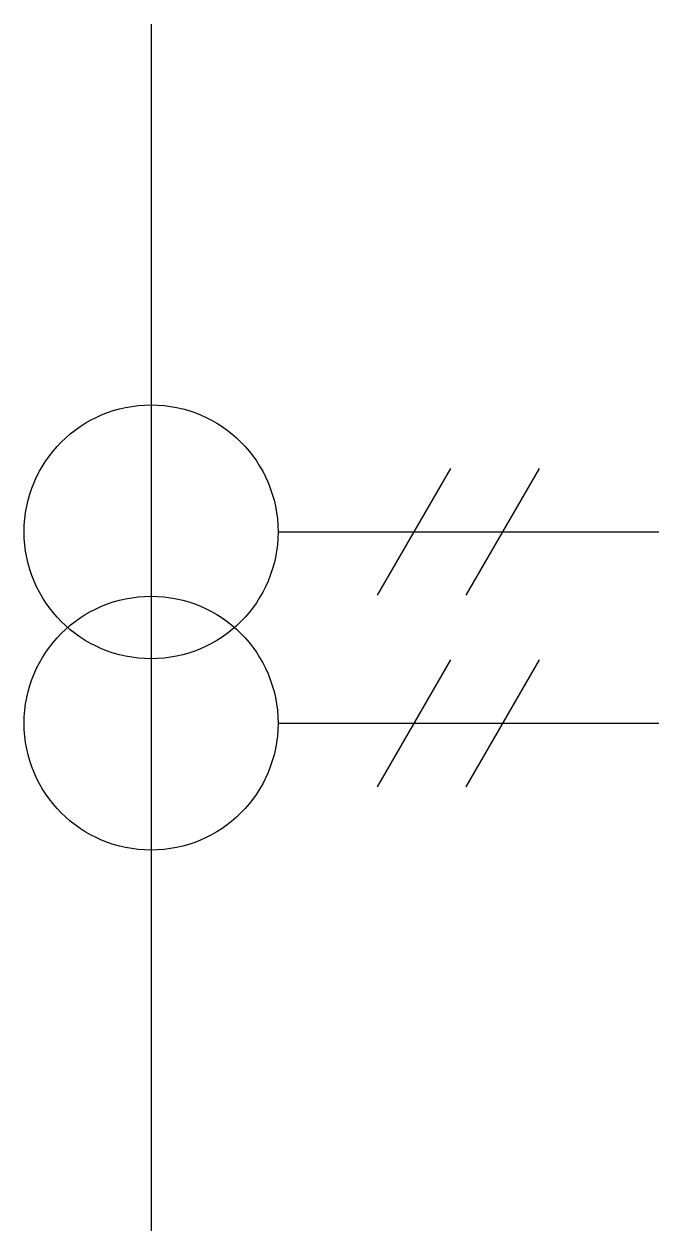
# Model space of a CAD drawing. Extents: x 28.1 to 40.6, y 104 to 127.7.
import ezdxf

# ---------------------------------------------------------------- set-up
doc = ezdxf.new("R2010")
doc.units = 0
doc.header["$LTSCALE"] = 3
doc.header["$MEASUREMENT"] = 0
doc.layers.add('1轮廓实线层', color=7, linetype='CONTINUOUS')

msp = doc.modelspace()

# ---------------------------------------------------------------- linework, layer by layer
at = {"layer": '1轮廓实线层'}
for p, q in [((30.57, 127.742), (30.57, 113.972)), ((36.465, 118.992), (35.022, 116.492)), ((38.215, 118.992), (36.772, 116.492)), ((33.07, 117.742), (40.57, 117.742)), ((36.465, 115.222), (35.022, 112.722)), ((38.215, 115.222), (36.772, 112.722)), ((30.57, 113.972), (30.57, 103.972)), ((33.07, 113.972), (40.57, 113.972))]:
    msp.add_line(p, q, dxfattribs=at)
for centre in [(30.57, 117.742), (30.57, 113.972)]:
    msp.add_circle(centre, 2.5, dxfattribs=at)

doc.saveas('drawing.dxf')
